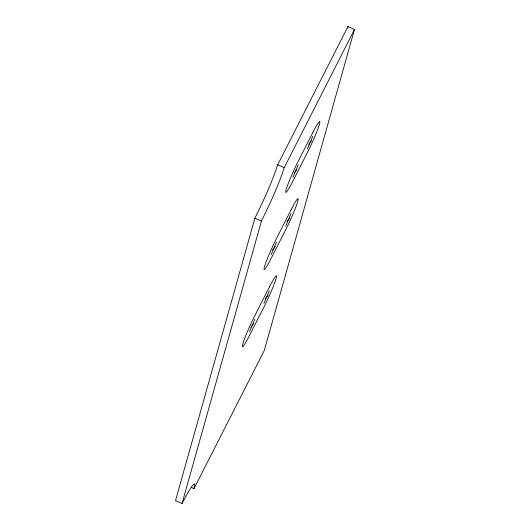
<?xml version="1.0" encoding="UTF-8"?>
<svg xmlns="http://www.w3.org/2000/svg" width="530" height="530" viewBox="0 0 530 530"><rect width="100%" height="100%" fill="white"/><g stroke="black" fill="none" stroke-linecap="round" stroke-linejoin="round"><path stroke-width="0.79" d="M194.006 488.627L194.762 483.844L192.754 484.99L188.289 491.893L182.048 503.5L175.536 500.519L254.903 218.168C263.443 200.771 271.731 183.168 277.707 164.704L347.991 26.5L354.464 29.508L264.291 350.476L194.006 488.627L191.111 487.302M182.048 503.5L261.416 221.143C269.956 203.752 278.243 186.143 284.226 167.679L354.464 29.508M347.548 28.09L347.991 26.5M292.878 177.444L298.251 164.843M307.36 148.976L312.733 136.376M271.181 254.632L276.554 242.024M285.663 226.158L291.043 213.557M249.484 331.813L254.864 319.206M263.973 303.339L269.346 290.738M308.639 144.425L311.461 140.92M294.157 172.899L296.972 169.395M286.942 221.606L289.764 218.102M272.46 250.081L275.275 246.576M265.252 298.787L268.067 295.283M250.763 327.262L253.585 323.757M277.707 164.704L284.226 167.679M254.903 218.168L261.416 221.143M312.985 132.222L298.503 160.696A23.353 1.888 -65.4 0 0 286.147 189.654A23.353 1.888 -65.4 0 0 292.626 181.598L307.108 153.124A23.353 1.888 -65.4 0 0 319.464 124.166A23.353 1.888 -65.4 0 0 312.985 132.222M291.295 209.403L276.806 237.877A23.353 1.888 -65.4 0 0 264.457 266.835A23.353 1.888 -65.4 0 0 270.929 258.779L285.418 230.305A23.353 1.888 -65.4 0 0 297.767 201.347A23.353 1.888 -65.4 0 0 291.295 209.403M269.598 286.584L255.109 315.058A23.353 1.888 -65.4 0 0 242.76 344.016A23.353 1.888 -65.4 0 0 249.239 335.96L263.721 307.486A23.353 1.888 -65.4 0 0 276.077 278.528A23.353 1.888 -65.4 0 0 269.598 286.584"/></g></svg>
